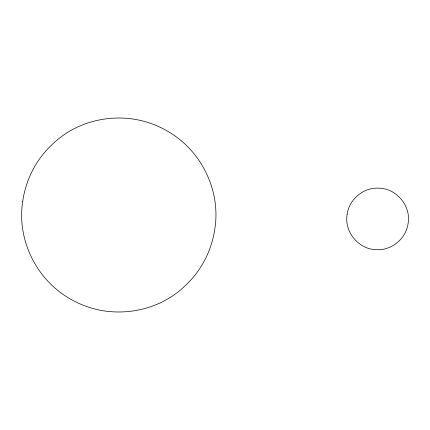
<?xml version="1.0" encoding="UTF-8"?>
<svg xmlns="http://www.w3.org/2000/svg" width="430" height="430" viewBox="0 0 430 430"><rect width="100%" height="100%" fill="white"/><g stroke="black" fill="none" stroke-linecap="round" stroke-linejoin="round"><path stroke-width="0.64" d="M347.096 214.715C344.118 232.189 359.12 249.803 376.841 249.696C392.074 250.491 406.355 238.231 408.145 223.132C411.118 205.658 396.116 188.044 378.395 188.157C363.162 187.356 348.88 199.622 347.096 214.715M22.731 201.315C18.705 226.39 25.843 252.2 40.737 272.582C58.114 296.383 86.462 311.229 115.923 311.943C141.164 312.621 166.448 303.736 184.755 286.144C201.138 271.126 211.748 250.674 214.855 228.685C218.881 203.61 211.743 177.8 196.849 157.418C179.471 133.617 151.124 118.771 121.663 118.056C96.422 117.379 71.138 126.264 52.831 143.856C36.448 158.874 25.838 179.326 22.731 201.315"/></g></svg>
